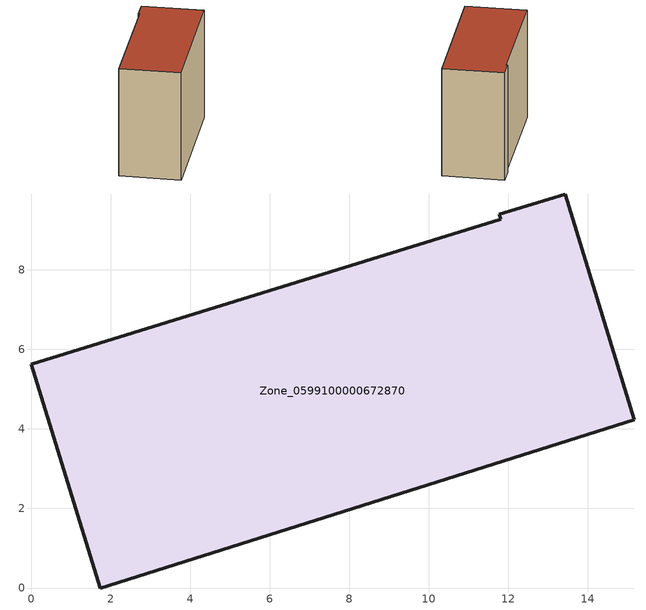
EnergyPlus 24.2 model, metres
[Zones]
Zone_0599100000672870
 floor ground (C_G): 13.43,9.91 15.17,4.23 1.73,0 0,5.63 11.81,9.28 11.77,9.4 z0
 wall outside (C_F): 1.73,0 15.17,4.23 13.43,9.91 11.77,9.4 11.81,9.28 0,5.63 1.73,0 z0:10.96
 roof outside (C_R): 15.17,4.23 13.43,9.91 11.77,9.4 11.81,9.28 0,5.63 1.73,0 z10.96
[BUILDING]
Pand.0599100000672870: North Axis=0; Terrain=City; Loads Convergence Tolerance Value=0.04; Temperature Convergence Tolerance Value=0.4; Solar Distribution=FullExterior; Maximum Number of Warmup Days=25; Minimum Number of Warmup Days=1
[Site:Location]
Rotterdam.The.Hague.AP_ZH_NLD Design_Conditions: Latitude=51.96; Longitude=4.45; Time Zone=1; Elevation=-4.5
[SITE:GROUNDTEMPERATURE:BUILDINGSURFACE]
18, 18, 18, 18, 18, 18, 18, 18, 18, 18, 18, 18
[MATERIAL] Thermal Absorptance=0.9; Solar Absorptance=0.7; Visible Absorptance=0.7
Name | Roughness | Thickness | Conductivity | Density | Specific Heat
G.TI.1946 | MediumSmooth | 0.15 | 1 | 540 | 1210
F.TI.1946 | Rough | 0.3 | 0.857143 | 1920 | 840
R.TI.1946 | MediumRough | 0.2 | 0.1 | 1500 | 1000
[CONSTRUCTION]
C_G: G.TI.1946
C_F: F.TI.1946
C_R: R.TI.1946
[ZONE]
Zone_0599100000672870: Type=1; Multiplier=1; Ceiling Height=Autocalculate; Volume=Autocalculate; Floor Area=autocalculate; Part of Total Floor Area=Yes
[ZONEINFILTRATION:DESIGNFLOWRATE]
Infil_Zone_0599100000672870: Zone or ZoneList or Space or SpaceList=Zone_0599100000672870; Schedule=AlwaysOn; Design Flow Rate Calculation Method=Flow/Area; Flow Rate per Floor Area=0.003; Constant Term Coefficient=1; Temperature Term Coefficient=0; Velocity Term Coefficient=0; Velocity Squared Term Coefficient=0
[HVACTEMPLATE:ZONE:IDEALLOADSAIRSYSTEM]
Zone_0599100000672870: Maximum Heating Supply Air Temperature=50; Minimum Cooling Supply Air Temperature=13; Maximum Heating Supply Air Humidity Ratio=0.0156; Minimum Cooling Supply Air Humidity Ratio=0.0077; Heating Limit=NoLimit; Cooling Limit=NoLimit; Dehumidification Control Type=ConstantSensibleHeatRatio; Cooling Sensible Heat Ratio=0.7; Dehumidification Setpoint=60; Humidification Control Type=None; Humidification Setpoint=30; Outdoor Air Method=None; Outdoor Air Flow Rate per Person=0.00944; Outdoor Air Flow Rate per Zone Floor Area=0; Outdoor Air Flow Rate per Zone=0; Demand Controlled Ventilation Type=None; Outdoor Air Economizer Type=NoEconomizer; Heat Recovery Type=None; Sensible Heat Recovery Effectiveness=0.7; Latent Heat Recovery Effectiveness=0.65
[ZONECONTROL:THERMOSTAT]
ThermostatControl_Zone_0599100000672870: Zone or ZoneList=Zone_0599100000672870; Control Type Schedule=DualSetpointControlType; Control 1=Thermostat_Zone_0599100000672870; Temperature Difference Between Cutout And Setpoint=0
[THERMOSTATSETPOINT:DUALSETPOINT]
Thermostat_Zone_0599100000672870: Heating Setpoint Temperature Schedule=HeatingSetpoint_Zone_0599100000672870; Cooling Setpoint Temperature Schedule=CoolingSetpoint_Zone_0599100000672870
[SCHEDULE:COMPACT]
HeatingSetpoint_Zone_0599100000672870: Through: 12/31, For: AllDays, Until: 24:00, 21
CoolingSetpoint_Zone_0599100000672870: Through: 12/31, For: AllDays, Until: 24:00, 24
DualSetpointControlType: Through: 12/31, For: AllDays, Until: 24:00, 4
AlwaysOn: Through: 12/31, For: AllDays, Until: 24:00, 1
